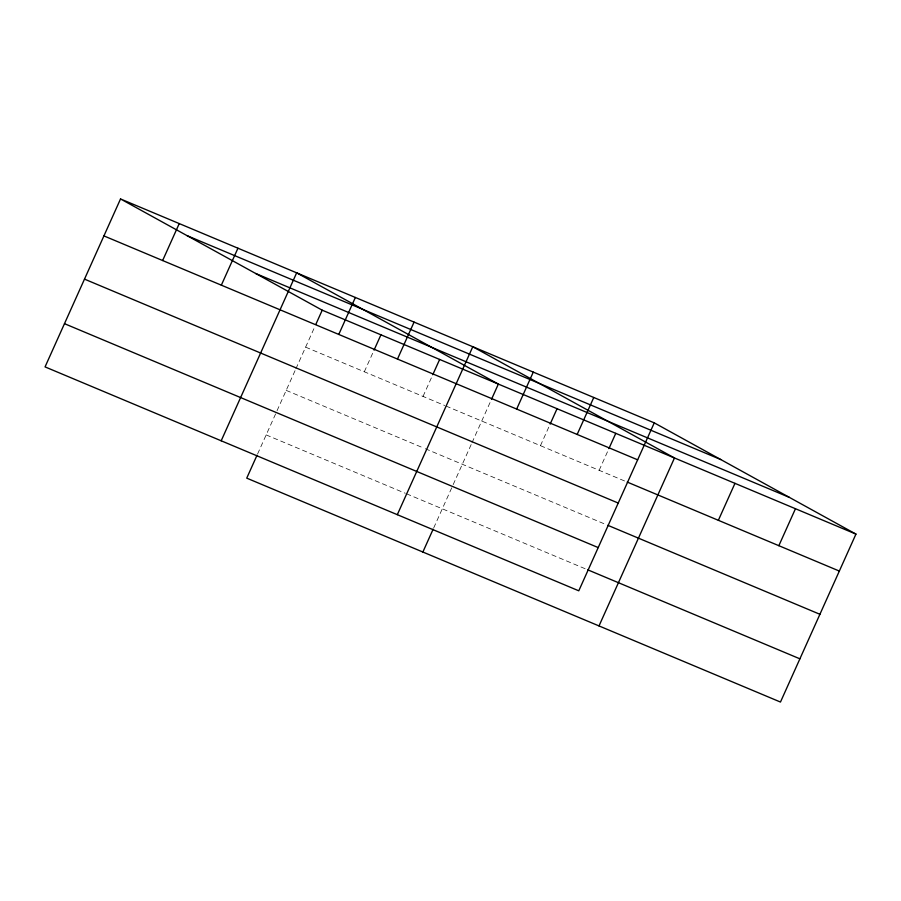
<?xml version="1.0" encoding="UTF-8"?>
<svg xmlns="http://www.w3.org/2000/svg" width="901" height="901" viewBox="0 0 901 901"><rect width="100%" height="100%" fill="white"/><g stroke="black" fill="none" stroke-linecap="round" stroke-linejoin="round"><path stroke-width="0.68" stroke-dasharray="4.5 3.38" d="M257.596 453.98L276.461 412.005M277.035 410.732L295.325 370.029M295.9 368.757L314.776 326.759M364.319 371.775L373.487 351.39M423.031 396.406L432.198 376.021M433.73 527.873L452.595 485.898M453.169 484.625L471.46 443.923M472.023 442.65L490.899 400.652M540.454 445.668L550.184 424.011M599.165 470.299L608.321 449.914M305.608 347.144L444.722 405.506M446.006 406.047L625.958 481.551M286.18 390.37L424.022 448.202M425.306 448.732L606.542 524.776M266.167 434.913L405.281 493.275M406.565 493.804L586.517 569.308"/><path stroke-width="1.35" d="M120.531 198.952L45.05 366.898L578.78 590.808L654.261 422.862L120.531 198.952L322.22 310.192L855.95 534.102L780.469 702.048L246.739 478.138L257.022 455.253M162.631 260.535L179.243 223.583M221.342 285.166L237.954 248.214M221.184 440.792L296.654 272.845L498.354 384.085L491.473 399.38M315.913 324.202L322.22 310.192M338.765 334.429L355.366 297.476M374.05 350.117L380.932 334.823M397.476 359.06L414.077 322.108M432.762 374.748L439.643 359.454M397.318 514.674L472.788 346.739L674.477 457.978L599.007 625.925M422.873 552.031L433.156 529.146M516.667 409.065L533.279 372.113M550.184 424.011L557.055 408.716M577.158 434.451L593.77 397.487M608.896 448.642L615.766 433.347M718.356 520.305L734.968 483.353M778.847 545.691L795.459 508.727M187.081 235.657L720.823 459.578M255.659 273.476L789.389 497.397M103.919 235.904L637.649 459.825M627.242 482.08L839.338 571.065M84.491 279.13L618.221 503.051M607.815 525.306L819.91 614.291M64.478 323.673L598.208 547.583M587.801 569.837L799.897 658.822M654.261 422.862L855.95 534.102"/></g></svg>
